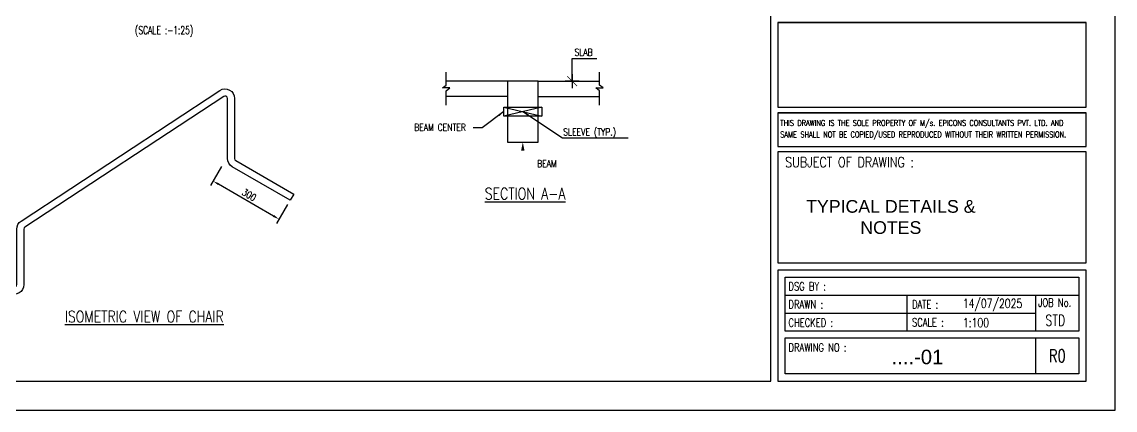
# Model space of a CAD drawing. Extents: x 345615 to 1272425, y -526289 to -156124.
# Drawn here: x 428249 to 471329, y -348663 to -333378 of the extents above; entities that cross this region are included whole.
import ezdxf
from ezdxf.enums import TextEntityAlignment as Align

# ---------------------------------------------------------------- set-up
doc = ezdxf.new("R2010")
doc.units = 0
doc.header["$LTSCALE"] = 500
doc.header["$MEASUREMENT"] = 0
doc.header["$PDMODE"] = 35
doc.header["$PDSIZE"] = -15
doc.layers.get('DEFPOINTS').update_dxf_attribs({"color": 4})
for name, color, linetype in [('CUTOUT2', 9, 'Continuous'), ('DIM', 5, 'Continuous'), ('REINFORCEMENT', 6, 'Continuous'), ('S-CONCRET LINE', 4, 'Continuous'), ('S-R.C.C. PILE CAP', 40, 'Continuous'), ('S-SLEEVE', 2, 'Continuous'), ('S-TEXT', 2, 'Continuous'), ('S-TEXT-1', 4, 'Continuous'), ('S-TITLE', 6, 'Continuous'), ('s_TITILE', 9, 'Continuous'), ('ss_TITILE', 9, 'Continuous'), ('TEXT1', 2, 'Continuous')]:
    doc.layers.add(name, color=color, linetype=linetype)
doc.styles.add('1PTT-GFC Sheet$0$1PTT-GFC Sheet$0$a-texts', font='simplex.shx', dxfattribs={"width": 0.75})
doc.styles.add('a-textb', font='arial.ttf')
doc.styles.add('a-texts', font='simplex.shx', dxfattribs={"width": 0.75})
doc.styles.add('ROMANS', font='simplex.shx', dxfattribs={"width": 0.8, "height": 275, "bigfont": 'bigfont.shx'})
doc.styles.add('ROMENT', font='simplex.shx', dxfattribs={"bigfont": 'bigfont.shx'})
doc.dimstyles.new('dim10', dxfattribs={"dimtxt": 250, "dimasz": 250, "dimexe": 200, "dimexo": 200, "dimgap": 100, "dimtad": 1, "dimdec": 0, "dimlfac": 0.1, "dimzin": 0, "dimdsep": 46, "dimtxsty": 'ROMANS', "dimcen": 0, "dimclrd": 5, "dimclre": 5, "dimclrt": 4, "dimadec": 0, "dimazin": 0, "dimtfac": 1, "dimtdec": 0, "dimtix": 1, "dimtofl": 0, "dimtmove": 2, "dimatfit": 3, "dimfxl": 0, "dimtolj": 1, "dimtzin": 0, "dimlwd": -1, "dimlwe": -1, "dimarcsym": 0})
doc.dimstyles.new('dim100', dxfattribs={"dimtxt": 250, "dimasz": 250, "dimexe": 200, "dimexo": 200, "dimgap": 100, "dimtad": 1, "dimdec": 0, "dimzin": 0, "dimdsep": 46, "dimtxsty": 'ROMANS', "dimcen": 0, "dimclrd": 5, "dimclre": 5, "dimclrt": 4, "dimadec": 0, "dimazin": 0, "dimtfac": 1, "dimtdec": 0, "dimtix": 1, "dimtofl": 0, "dimtmove": 2, "dimatfit": 3, "dimfxl": 0, "dimtolj": 1, "dimtzin": 0, "dimlwd": -1, "dimlwe": -1, "dimarcsym": 0})
doc.dimstyles.new('INT$7', dxfattribs={"dimtxt": 9, "dimasz": 8, "dimexe": 8, "dimexo": 3, "dimgap": 2, "dimtad": 1, "dimdec": 0, "dimzin": 0, "dimdsep": 46, "dimtxsty": 'ROMANS', "dimblk": 'DIMTICK', "dimcen": -0.25, "dimclrd": 5, "dimclre": 5, "dimclrt": 4, "dimadec": 0, "dimazin": 0, "dimtfac": 1, "dimtdec": 0, "dimtix": 1, "dimtofl": 0, "dimtmove": 2, "dimatfit": 3, "dimldrblk": 'DIMTICK', "dimfxl": 0, "dimtolj": 1, "dimtzin": 0, "dimarcsym": 0})

# ---------------------------------------------------------------- blocks, each defined once
blk = doc.blocks.new('zw$155A')
at = {"layer": 's_TITILE', "color": 1}
for p, q in [((78900, 2172), (78900, 3660)), ((78900, 3660), (87000, 3660)), ((87000, 3660), (87000, 2172)), ((78900, 3164), (87000, 3164)), ((82265, 2172), (82265, 3164)), ((85810, 2172), (85810, 3164)), ((78900, 2668), (85810, 2668)), ((87000, 2172), (78900, 2172)), ((78900, 1000), (78900, 1992)), ((78900, 1992), (87000, 1992)), ((85810, 1000), (85810, 1992)), ((87000, 1992), (87000, 1000)), ((87000, 1000), (78900, 1000))]:
    blk.add_line(p, q, dxfattribs=at)
at = {"layer": 's_TITILE', "color": 7}
blk.add_lwpolyline([(0, 0), (88000, 0), (88000, 58000), (0, 58000)], close=True, dxfattribs=at)
at = {"layer": 's_TITILE', "color": 1}
for points in [[(1300, 800), (78500, 800), (78500, 57200), (1300, 57200)], [(78700, 4060), (87200, 4060), (87200, 7119), (78700, 7119)], [(78700, 800), (87200, 800), (87200, 3860), (78700, 3860)]]:
    blk.add_lwpolyline(points, close=True, dxfattribs=at)
for points in [[(78700, 10687), (78700, 8351), (87200, 8351), (87200, 10687), (78700, 10687), (87200, 10687)], [(78700, 8196), (78700, 7266), (87200, 7266), (87200, 8196), (78700, 8196), (87200, 8196)]]:
    blk.add_lwpolyline(points, dxfattribs=at)
at = {"layer": 's_TITILE', "color": 2, "style": 'ROMANS', "width": 0.8}
blk.add_text('SUBJECT OF DRAWING :', height=281.6, dxfattribs=at).set_placement((78896, 6833), align=Align.MIDDLE_LEFT)
at = {"layer": 's_TITILE', "color": 2, "style": '1PTT-GFC Sheet$0$1PTT-GFC Sheet$0$a-texts', "width": 0.75}
for s, p in [('DSG BY :', (78989, 3299)), ('DRAWN :', (78989, 2803)), ('DATE :', (82397, 2803)), ('JOB No.', (85878, 2850)), ('CHECKED :', (78989, 2298)), ('SCALE :', (82397, 2307)), ('DRAWING NO :', (78991, 1613))]:
    blk.add_text(s, height=225, dxfattribs=at).set_placement(p)
at = {"layer": 'ss_TITILE', "color": 2, "style": 'a-texts', "width": 0.75}
blk.add_text('1:100', height=250, dxfattribs=at).set_placement((83799, 2285))
blk.add_text('R0', height=350, dxfattribs=at).set_placement((86405, 1496), align=Align.MIDDLE_CENTER)
at = {"layer": 'TEXT1', "style": 'ROMANS', "width": 0.75}
for s, p in [('THIS DRAWING IS THE SOLE PROPERTY OF M/s. EPICONS CONSULTANTS PVT. LTD. AND', (78764, 7834)), ('SAME SHALL NOT BE COPIED/USED REPRODUCED WITHOUT THEIR WRITTEN PERMISSION.', (78764, 7516))]:
    blk.add_text(s, height=160, dxfattribs=at).set_placement(p)
blk = doc.blocks.new('DIMTICK')
for p, q in [((-1, 0), (1, 0)), ((0, 1), (0, -1))]:
    blk.add_line(p, q)
at = {"color": 2, "const_width": 0.1}
blk.add_lwpolyline([(0.71, 0.71), (-0.71, -0.71)], dxfattribs=at)
blk = doc.blocks.new('*D1192')
at = {"layer": 'DEFPOINTS', "color": 0, "ltscale": 500}
for p in [(436219, -338897), (435786, -339646), (438817, -340397)]:
    blk.add_point(p, dxfattribs=at)
at = {"layer": 'DIM', "color": 5, "ltscale": 500}
for p, q in [((436119, -339070), (435686, -339819)), ((438168, -341021), (436003, -339771)), ((438717, -340570), (438284, -341319))]:
    blk.add_line(p, q, dxfattribs=at)
for points in [[(436024, -339734), (435982, -339807), (435786, -339646)], [(438189, -340984), (438147, -341057), (438384, -341146)]]:
    blk.add_solid(points, dxfattribs=at)
at = {"layer": 'DIM', "color": 4, "ltscale": 500, "insert": (437204, -340190), "char_height": 275, "attachment_point": 5, "rotation": 330, "style": 'ROMANS'}
blk.add_mtext('\\A1;300', dxfattribs=at)

msp = doc.modelspace()

# ---------------------------------------------------------------- linework, layer by layer
at = {"layer": 'CUTOUT2', "linetype": 'Continuous'}
for points in [[(444965.345, -336660.534), (444965.357, -336093.266), (445110.955, -335980.782), (444821.032, -335980.782), (444965.357, -335865.447), (444965.34, -335353.153)], [(451011.062, -336660.534), (451011.05, -336093.266), (450865.451, -335980.782), (451155.374, -335980.782), (451011.05, -335865.447), (451011.066, -335353.153)]]:
    msp.add_lwpolyline(points, dxfattribs=at)
at = {"layer": 'DIM', "ltscale": 2, "flags": 128}
msp.add_lwpolyline([(448468.498, -339000.162, 0, 0, 0), (447988.203, -339000.162, 0, 0, 0), (447988.203, -338112.754, 0, 132, 0), (447988.203, -338442.535, 132, 132, 0)], format="xyseb", dxfattribs=at)
at = {"layer": 'REINFORCEMENT'}
msp.add_lwpolyline([(438823.761, -340400.646), (436537.676, -339080.774, -0.267949192), (436350.176, -338756.014), (436350.176, -336390.012, 0.596698478), (436204.958, -336311.653), (428370.898, -341457.249, 0.252584648), (428328.616, -341535.608), (428328.616, -343723.002, -0.577350269), (427766.116, -344047.761), (425389.542, -342675.646), (425530.167, -342432.076), (427906.741, -343804.191, 0.577350269), (428047.366, -343723.002), (428047.366, -341535.608, -0.252584648), (428216.494, -341222.172), (436050.554, -336076.577, -0.596698478), (436631.426, -336390.012), (436631.426, -338756.014, 0.267949192), (436678.301, -338837.204), (438964.386, -340157.076), (438823.761, -340400.646)], format="xyb", dxfattribs=at)
at = {"layer": 'S-CONCRET LINE'}
for p, q in [((447388.203, -335712.754), (444965.34, -335712.754)), ((448588.203, -335712.754), (451011.066, -335712.754)), ((447388.203, -336312.754), (444965.34, -336312.754)), ((448588.203, -336312.754), (451011.066, -336312.754))]:
    msp.add_line(p, q, dxfattribs=at)
msp.add_lwpolyline([(447388.203, -338112.754), (448588.203, -338112.754), (448588.203, -335712.754), (447388.203, -335712.754)], close=True, dxfattribs=at)
at = {"layer": 'S-SLEEVE'}
for p, q in [((447238.203, -336740.105), (448738.203, -337085.403)), ((448738.203, -336740.105), (447238.203, -337085.403))]:
    msp.add_line(p, q, dxfattribs=at)
msp.add_lwpolyline([(447238.203, -336740.105), (448738.203, -336740.105), (448738.203, -337085.403), (447238.203, -337085.403)], close=True, dxfattribs=at)

# ---------------------------------------------------------------- block references
at = {"xscale": 1.428571428571429, "yscale": 1.428571428571429, "zscale": 1.428571428571429}
msp.add_blockref('zw$155A', (345614.881, -348663.35), dxfattribs=at)

# ---------------------------------------------------------------- texts
at = {"layer": 'S-TEXT', "style": 'ROMANS', "width": 0.7}
msp.add_text('(SCALE :-1:25)', height=312.5, dxfattribs=at).set_placement((433854.674, -333703.406), align=Align.MIDDLE_CENTER)
at = {"layer": 'S-TEXT-1', "style": 'ROMENT', "width": 0.8}
for s, p in [('SLAB', (450026.09, -334709.023)), ('BEAM CENTER', (443708.6, -337669.596)), ('SLEEVE (TYP.)', (449579.891, -337844.602)), ('BEAM', (448550.84, -339093.73))]:
    msp.add_text(s, height=275, dxfattribs=at).set_placement(p)
at = {"layer": 'S-TITLE', "style": 'ROMANS', "width": 0.8}
msp.add_text('%%USECTION A-A', height=450, dxfattribs=at).set_placement((448079.722, -340141.946), align=Align.MIDDLE_CENTER)
msp.add_text('%%UISOMETRIC VIEW OF CHAIR', height=450, dxfattribs=at).set_placement((433071.908, -344981.28), align=Align.MIDDLE)
at = {"layer": 's_TITILE', "color": 2, "style": '1PTT-GFC Sheet$0$1PTT-GFC Sheet$0$a-texts', "width": 0.75}
msp.add_text('STD', height=428.5714, dxfattribs=at).set_placement((468579.633, -344915.056), align=Align.TOP_LEFT)
at = {"layer": 'ss_TITILE', "color": 2, "style": 'a-texts', "width": 0.75}
msp.add_text('14/07/2025', height=357.1429, dxfattribs=at).set_placement((465327.394, -344642.413))
at = {"layer": 'ss_TITILE', "color": 2, "style": 'a-textb'}
msp.add_text('....-01', height=571.4286, dxfattribs=at).set_placement((462518.169, -346855.821))
at = {"layer": 'ss_TITILE', "color": 2, "insert": (462490.212, -341062.779), "char_height": 500, "width": 8180.92171, "attachment_point": 5, "style": 'a-textb'}
msp.add_mtext('TYPICAL DETAILS & NOTES', dxfattribs=at)

# ---------------------------------------------------------------- dimensions: what is measured, and where the dimension line sits
at = {"layer": 'DIM', "ltscale": 500}
dim = msp.add_aligned_dim(p1=(438816.848, -340396.654), p2=(436218.772, -338896.654), distance=864.736, dimstyle='dim10', dxfattribs=at)
dim.commit()
dim.dimension.update_dxf_attribs({"geometry": '*D1192', "text_midpoint": (437204.191, -340189.857)})

# ---------------------------------------------------------------- leaders
at = {"layer": 'DIM'}
msp.add_leader([(449929.996, -335712.754), (449929.996, -334820.827), (450910.875, -334820.827)], dimstyle='INT$7', override={"dimasz": 275, "dimgap": 2, "dimtad": 0, "dimfxl": 0.18}, dxfattribs=at)
at = {"layer": 'S-CONCRET LINE'}
msp.add_leader([(447238.203, -336912.754), (446388.356, -337548.351), (446026.317, -337548.351)], dimstyle='dim100', override={"dimgap": 100, "dimtad": 0, "dimarcsym": 1}, dxfattribs=at)
at = {"layer": 'S-R.C.C. PILE CAP'}
msp.add_leader([(447988.203, -336912.754), (449552.763, -337943.327), (452143.122, -337943.327)], dimstyle='dim100', override={"dimgap": 100, "dimtad": 0, "dimarcsym": 1}, dxfattribs=at)

doc.saveas('drawing.dxf')
